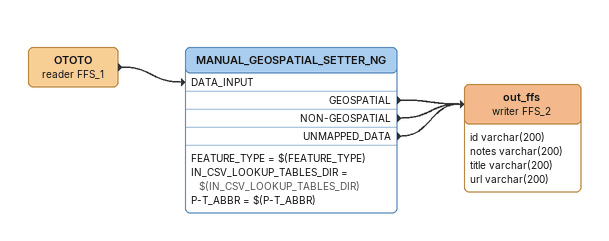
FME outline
OTOTO (reader FFS_1)
    -> MANUAL_GEOSPATIAL_SETTER_NG [DATA_INPUT]
MANUAL_GEOSPATIAL_SETTER_NG
    FEATURE_TYPE = $(FEATURE_TYPE)
    IN_CSV_LOOKUP_TABLES_DIR = $(IN_CSV_LOOKUP_TABLES_DIR)
    P-T_ABBR = $(P-T_ABBR)
    GEOSPATIAL -> out_ffs (writer FFS_2)
    NON-GEOSPATIAL -> out_ffs (writer FFS_2)
    UNMAPPED_DATA -> out_ffs (writer FFS_2)
out_ffs (writer FFS_2)
    attributes: id varchar(200), notes varchar(200), title varchar(200), url varchar(200)
